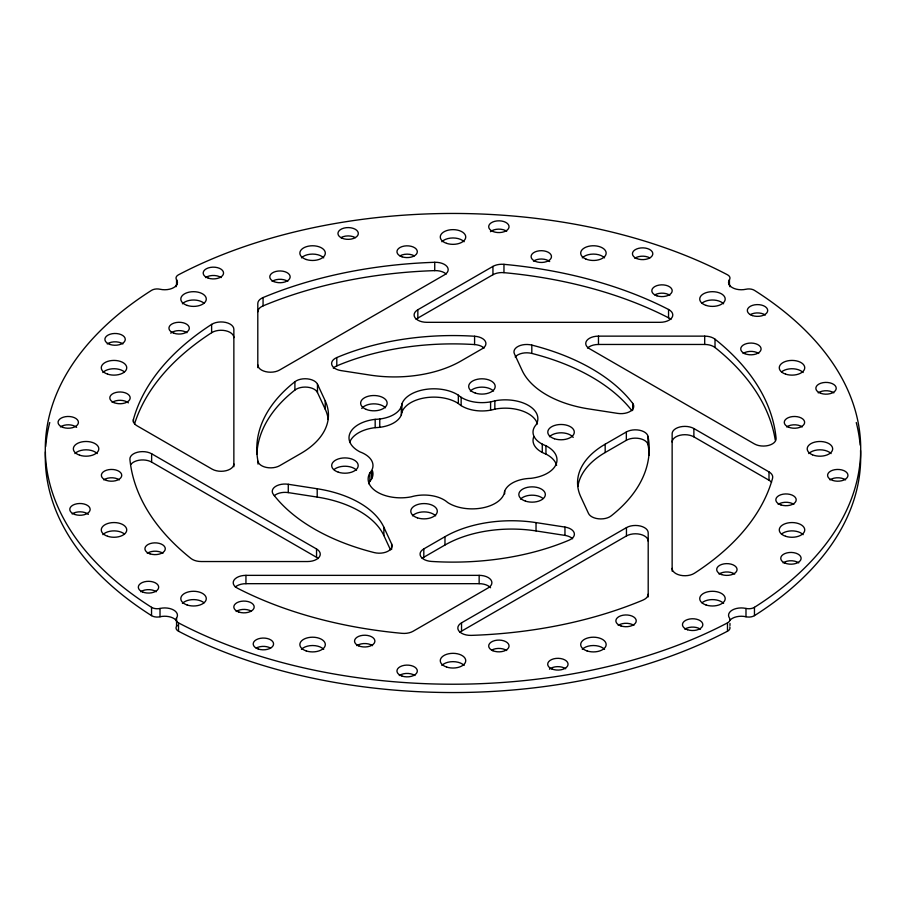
<?xml version="1.0" encoding="UTF-8"?>
<svg xmlns="http://www.w3.org/2000/svg" width="906" height="906" viewBox="0 0 906 906"><rect width="100%" height="100%" fill="white"/><g stroke="black" fill="none" stroke-linecap="round" stroke-linejoin="round"><path stroke-width="1.36" d="M417.836 309.761L492.943 266.398A12.741 7.361 0 0 1 503.963 264.337A323.612 186.84 0 0 1 668.549 309.478A12.741 7.361 0 0 1 671.958 317.587A12.741 7.361 0 0 1 660.055 322.321L426.851 322.321A12.741 7.361 0 0 1 415.073 317.78A12.741 7.361 0 0 1 417.836 309.761L417.836 318.085A12.741 7.361 0 0 0 416.126 319.308M417.836 318.085L492.943 274.722A12.741 7.361 0 0 1 503.963 272.661A323.612 186.84 0 0 1 668.549 317.802A12.741 7.361 0 0 1 670.938 319.456M423.804 548.911L444.971 536.692A94.281 54.428 0 0 1 536.035 522.603L564.959 527.077A12.741 7.361 0 0 1 574.178 532.83A12.741 7.361 0 0 1 569.206 540.112A196.206 113.273 0 0 1 431.415 561.426A12.741 7.361 0 0 1 420.792 556.556A12.741 7.361 0 0 1 423.804 548.911L423.804 557.235A12.741 7.361 0 0 0 422.162 558.402M648.017 436.375A196.206 113.273 0 0 1 611.097 515.933A12.741 7.361 0 0 1 598.47 518.798A12.741 7.361 0 0 1 588.515 513.476L580.769 496.782A94.281 54.428 0 0 1 605.174 444.2L626.34 431.981A12.741 7.361 0 0 1 639.568 430.248A12.741 7.361 0 0 1 648.017 436.375L648.017 444.699A196.206 113.273 0 0 1 649.172 455.05M423.804 557.235L444.971 545.016A94.281 54.428 0 0 1 536.035 530.927L564.959 535.401A12.741 7.361 0 0 1 572.637 538.776M577.892 486.465A94.281 54.428 0 0 1 605.174 452.524L626.34 440.305A12.741 7.361 0 0 1 639.568 438.561A12.741 7.361 0 0 1 648.017 444.699M648.198 594.155A12.741 7.361 0 0 1 642.932 600.112A323.612 186.84 0 0 1 471.267 635.378A12.741 7.361 0 0 1 458.923 631.04A12.741 7.361 0 0 1 461.539 622.83L626.454 527.62A12.741 7.361 0 0 1 640.338 526.024A12.741 7.361 0 0 1 648.198 532.83L648.198 596.929M459.795 632.411A12.741 7.361 0 0 1 461.539 631.154L626.454 535.944A12.741 7.361 0 0 1 640.338 534.347A12.741 7.361 0 0 1 648.198 541.142M598.47 336.137L704.698 336.137A12.741 7.361 0 0 1 715.015 339.184A323.612 186.84 0 0 1 776.091 438.289A12.741 7.361 0 0 1 768.582 445.424A12.741 7.361 0 0 1 754.37 443.906L589.455 348.697A12.741 7.361 0 0 1 586.703 340.679A12.741 7.361 0 0 1 598.47 336.137L598.47 344.461A12.741 7.361 0 0 0 587.507 348.074M598.47 344.461L704.698 344.461A12.741 7.361 0 0 1 715.015 347.508A323.612 186.84 0 0 1 775.253 440.044M245.945 575.355L479.149 575.355A12.741 7.361 0 0 1 490.927 579.897A12.741 7.361 0 0 1 488.164 587.915L413.057 631.278A12.741 7.361 0 0 1 402.038 633.339A323.612 186.84 0 0 1 237.451 588.198A12.741 7.361 0 0 1 234.042 580.089A12.741 7.361 0 0 1 245.945 575.355L245.945 583.679A12.741 7.361 0 0 0 235.311 586.986M245.945 583.679L479.149 583.679A12.741 7.361 0 0 1 490.554 587.756M391.619 543.94A12.741 7.361 0 0 1 387.609 551.426A12.741 7.361 0 0 1 374.189 552.581A196.206 113.273 0 0 1 273.318 494.336A12.741 7.361 0 0 1 275.322 486.59A12.741 7.361 0 0 1 288.278 484.28L317.202 488.753A94.281 54.428 0 0 1 383.872 527.247L391.619 543.94L391.619 549.489M274.291 495.707A12.741 7.361 0 0 1 288.278 492.604L317.202 497.077A94.281 54.428 0 0 1 383.872 535.559L390.509 549.874M672.139 571.154L672.139 433.736A12.741 7.361 0 0 1 679.998 426.941A12.741 7.361 0 0 1 693.883 428.538L769.001 471.901A12.741 7.361 0 0 1 772.569 478.266A323.612 186.84 0 0 1 694.381 573.283A12.741 7.361 0 0 1 680.338 575.253A12.741 7.361 0 0 1 672.139 568.379M672.139 442.06A12.741 7.361 0 0 1 679.998 435.265A12.741 7.361 0 0 1 693.883 436.862L769.001 480.225A12.741 7.361 0 0 1 771.55 482.332M151.63 453.77L316.545 548.979A12.741 7.361 0 0 1 319.297 556.997A12.741 7.361 0 0 1 307.53 561.539L201.302 561.539A12.741 7.361 0 0 1 190.985 558.492A323.612 186.84 0 0 1 129.909 459.387A12.741 7.361 0 0 1 137.418 452.264A12.741 7.361 0 0 1 151.63 453.77L151.63 462.094L316.545 557.303A12.741 7.361 0 0 1 318.255 558.526M257.984 464.076L257.984 461.301A196.206 113.273 0 0 1 294.903 381.743A12.741 7.361 0 0 1 307.53 378.878A12.741 7.361 0 0 1 317.485 384.201L325.231 400.894L325.231 409.218A94.281 54.428 0 0 1 328.21 419.501M317.485 384.201L317.485 392.525L325.231 409.218M769.001 471.901L769.001 480.225M177.191 622.116A12.741 7.361 0 0 0 160.011 616.76A7.644 4.417 0 0 1 151.54 615.638L151.54 607.314A407.7 235.379 0 0 1 151.54 290.362A7.644 4.417 0 0 1 160.011 289.24A12.741 7.361 0 0 0 173.726 287.598A12.741 7.361 0 0 0 176.557 279.682A7.644 4.417 0 0 1 178.516 274.79A407.7 235.379 0 0 1 727.484 274.79A7.644 4.417 0 0 1 729.443 279.682A12.741 7.361 0 0 0 732.275 287.598A12.741 7.361 0 0 0 745.989 289.24A7.644 4.417 0 0 1 754.46 290.362A407.7 235.379 0 0 1 754.46 607.314L754.46 615.638A7.644 4.417 0 0 1 745.989 616.76A12.741 7.361 0 0 0 729.692 620.553M754.46 607.314A7.644 4.417 0 0 1 745.989 608.447L745.989 616.76M729.964 623.441L729.964 625.514M729.443 279.682L729.443 285.231M745.989 608.447A12.741 7.361 0 0 0 732.275 610.078A12.741 7.361 0 0 0 729.443 617.994A7.644 4.417 0 0 1 727.484 622.886L727.484 631.21A407.7 235.379 0 0 1 178.516 631.21A7.644 4.417 0 0 1 176.557 626.318L176.557 617.994A12.741 7.361 0 0 0 173.726 610.078A12.741 7.361 0 0 0 160.011 608.447A7.644 4.417 0 0 1 151.54 607.314M715.015 339.184L715.015 347.508M704.698 336.137L704.698 344.461M693.883 428.538L693.883 436.862M668.549 309.478L668.549 317.802M632.682 403.34A12.741 7.361 0 0 1 630.678 411.086A12.741 7.361 0 0 1 617.722 413.396L588.798 408.923A94.281 54.428 0 0 1 522.128 370.441L514.381 353.736A12.741 7.361 0 0 1 518.391 346.262A12.741 7.361 0 0 1 531.811 345.095A196.206 113.273 0 0 1 632.682 403.34L632.682 410.271M626.454 527.62L626.454 535.944M626.34 431.981L626.34 440.305M605.174 444.2L605.174 452.524M564.959 527.077L564.959 535.401M545.944 445.752A32.616 18.833 0 0 1 555.888 464.755A32.616 18.833 0 0 1 530.825 478.345A28.029 16.183 0 0 0 504.098 493.77A32.616 18.833 0 0 1 480.565 508.232A32.616 18.833 0 0 1 447.655 502.502A28.029 16.183 0 0 0 411.154 496.85A32.616 18.833 0 0 1 377.689 492.32A32.616 18.833 0 0 1 369.841 473A28.029 16.183 0 0 0 360.056 451.924A32.616 18.833 0 0 1 350.112 432.921A32.616 18.833 0 0 1 375.175 419.342A28.029 16.183 0 0 0 401.902 403.906A32.616 18.833 0 0 1 425.435 389.444A32.616 18.833 0 0 1 458.345 395.175A28.029 16.183 0 0 0 494.846 400.826A32.616 18.833 0 0 1 528.311 405.356A32.616 18.833 0 0 1 536.159 424.676A28.029 16.183 0 0 0 545.944 445.752L545.944 454.076A32.616 18.833 0 0 1 556.624 465.367M542.275 444.133L542.275 452.456M536.035 522.603L536.035 530.927M531.811 345.095L531.811 353.419A196.206 113.273 0 0 1 631.958 410.712M504.687 491.12L504.687 493.895M503.963 264.337L503.963 272.661M494.846 400.826L494.846 409.15A32.616 18.833 0 0 1 537.451 424.008M492.943 266.398L492.943 274.722M490.588 401.856L490.588 410.169M479.149 575.355L479.149 583.679M474.585 336.251A12.741 7.361 0 0 1 485.208 341.12A12.741 7.361 0 0 1 482.196 348.765L461.029 360.984A94.281 54.428 0 0 1 369.965 375.073L341.041 370.599A12.741 7.361 0 0 1 331.822 364.858A12.741 7.361 0 0 1 336.794 357.564A196.206 113.273 0 0 1 474.585 336.251L474.585 344.574A12.741 7.361 0 0 1 484.098 348.085M461.539 622.83L461.539 631.154M461.143 397.292L461.143 405.616M458.345 395.175L458.345 403.498A28.029 16.183 0 0 0 494.846 409.15M444.971 536.692L444.971 545.016M257.802 367.632L257.802 303.521A12.741 7.361 0 0 1 263.068 297.564A323.612 186.84 0 0 1 434.733 262.298L434.733 270.622A12.741 7.361 0 0 1 446.205 274.02M401.902 403.906L401.902 412.23A28.029 16.183 0 0 1 375.175 427.655A32.616 18.833 0 0 0 349.625 442.468M401.313 406.556L401.313 414.88M383.872 527.247L383.872 535.559M379.761 419.002L379.761 427.315M375.175 419.342L375.175 427.655M371.619 470.542L371.619 478.855M369.841 473L369.841 481.324A32.616 18.833 0 0 0 368.719 483.759M336.794 357.564L336.794 365.888A12.741 7.361 0 0 0 333.283 368.164M317.202 488.753L317.202 497.077M316.545 548.979L316.545 557.303M294.903 381.743L294.903 390.067A196.206 113.273 0 0 0 256.874 454.031M288.278 484.28L288.278 492.604M263.068 297.564L263.068 305.888A12.741 7.361 0 0 0 257.802 311.845M233.861 466.715L233.861 329.297A12.741 7.361 0 0 0 225.662 322.423A12.741 7.361 0 0 0 211.619 324.393A323.612 186.84 0 0 0 133.431 419.41L133.431 422.185M211.619 324.393L211.619 332.717A323.612 186.84 0 0 0 134.575 423.838M176.557 617.994A7.644 4.417 0 0 0 178.516 622.886L178.516 631.21M176.557 279.682L176.557 285.231M160.011 608.447L160.011 616.76M860.53 450.475A407.7 235.379 0 0 1 754.46 615.638M151.54 615.638A407.7 235.379 0 0 1 45.402 451.811M45.719 446.454A407.7 235.379 0 0 1 49.739 422.536M856.261 422.536A407.7 235.379 0 0 1 860.168 445.118M728.911 284.122A7.644 4.417 0 0 1 729.953 286.738M176.047 286.738A7.644 4.417 0 0 1 177.089 284.122M177.1 625.333A12.741 7.361 0 0 1 176.557 626.318M729.783 626.929A7.644 4.417 0 0 1 727.484 631.21M549.466 436.737A13.25 7.644 0 0 1 561.697 432.808A13.25 7.644 0 0 1 573.215 437.405M520.508 499.115A13.25 7.644 0 0 1 543.011 498.493M412.457 515.831A13.25 7.644 0 0 1 424.053 511.89A13.25 7.644 0 0 1 435.639 515.831M334.031 469.546A13.25 7.644 0 0 1 356.534 470.169M361.743 408.459A13.25 7.644 0 0 1 373.249 403.85A13.25 7.644 0 0 1 385.492 407.779M634.789 258.289A10.193 5.889 0 0 1 649.828 257.904M582.275 257.87A12.741 7.361 0 0 1 593.419 254.088A12.741 7.361 0 0 1 604.562 257.87M533.464 261.132A10.193 5.889 0 0 1 549.693 261.562M750.293 314.642A10.193 5.889 0 0 1 765.332 315.039M701.957 303.193A12.741 7.361 0 0 1 723.6 303.793M654.8 294.88A10.193 5.889 0 0 1 669.828 295.277M818.209 392.842A10.193 5.889 0 0 1 833.86 392.842M781.504 371.924A12.741 7.361 0 0 1 803.135 372.525M743.079 353.487A10.193 5.889 0 0 1 758.73 353.487M829.941 479.874A10.193 5.889 0 0 1 845.592 479.874M808.786 453.589A12.741 7.361 0 0 1 819.93 449.806A12.741 7.361 0 0 1 831.074 453.589M786.623 426.907A10.193 5.889 0 0 1 802.274 426.907M783.101 562.864A10.193 5.889 0 0 1 798.752 562.864M781.504 534.064A12.741 7.361 0 0 1 803.135 534.665M778.186 504.37A10.193 5.889 0 0 1 793.837 504.37M684.811 629.194A10.193 5.889 0 0 1 700.463 629.194M701.957 602.796A12.741 7.361 0 0 1 723.6 603.385M719.047 574.064A10.193 5.889 0 0 1 734.698 574.064M549.466 669.194A10.193 5.889 0 0 1 565.695 668.753M582.275 649.308A12.741 7.361 0 0 1 593.419 645.525A12.741 7.361 0 0 1 604.562 649.308M618.22 625.389A10.193 5.889 0 0 1 633.872 625.389M399.308 675.536A10.193 5.889 0 0 1 414.959 675.536M441.856 665.434A12.741 7.361 0 0 1 453 661.652A12.741 7.361 0 0 1 464.144 665.434M491.664 650.134A10.193 5.889 0 0 1 506.692 650.519M256.171 648.096A10.193 5.889 0 0 1 270.588 648.096M301.438 649.308A12.741 7.361 0 0 1 312.581 645.525A12.741 7.361 0 0 1 323.725 649.308M356.885 645.65A10.193 5.889 0 0 1 372.536 645.65M140.668 591.743A10.193 5.889 0 0 1 156.319 591.743M182.4 603.385A12.741 7.361 0 0 1 204.043 602.796M236.172 611.505A10.193 5.889 0 0 1 251.2 611.12M72.14 513.94A10.193 5.889 0 0 1 88.369 514.37M102.865 534.665A12.741 7.361 0 0 1 124.496 534.064M147.27 553.294A10.193 5.889 0 0 1 162.921 553.294M60.408 426.907A10.193 5.889 0 0 1 76.636 427.349M74.926 453.589A12.741 7.361 0 0 1 86.07 449.806A12.741 7.361 0 0 1 97.214 453.589M103.726 479.874A10.193 5.889 0 0 1 119.377 479.874M107.248 343.918A10.193 5.889 0 0 1 122.899 343.918M102.865 372.525A12.741 7.361 0 0 1 124.496 371.924M112.163 402.411A10.193 5.889 0 0 1 128.392 402.853M205.537 277.587A10.193 5.889 0 0 1 221.189 277.587M182.4 303.793A12.741 7.361 0 0 1 204.043 303.193M170.724 333.159A10.193 5.889 0 0 1 186.953 332.717M340.928 237.632A10.193 5.889 0 0 1 355.333 237.632M301.438 257.87A12.741 7.361 0 0 1 312.581 254.088A12.741 7.361 0 0 1 323.725 257.87M272.128 281.392A10.193 5.889 0 0 1 287.78 281.392M490.463 231.687A10.193 5.889 0 0 1 506.692 231.245M441.856 241.743A12.741 7.361 0 0 1 453 237.961A12.741 7.361 0 0 1 464.144 241.743M399.931 255.866A10.193 5.889 0 0 1 414.336 255.866M470.361 391.064A13.25 7.644 0 0 1 481.947 387.134A13.25 7.644 0 0 1 493.544 391.064M545.944 454.076A28.029 16.183 0 0 1 533.861 436.533M401.902 412.23A32.616 18.833 0 0 1 425.435 397.768A32.616 18.833 0 0 1 458.345 403.498M372.479 470.848A28.029 16.183 0 0 1 369.841 481.324M263.068 305.888A323.612 186.84 0 0 1 434.733 270.622M130.849 464.484A12.741 7.361 0 0 1 151.63 462.094M211.619 332.717A12.741 7.361 0 0 1 225.662 330.747A12.741 7.361 0 0 1 233.861 337.621M336.794 365.888A196.206 113.273 0 0 1 474.585 344.574M294.903 390.067A12.741 7.361 0 0 1 307.53 387.202A12.741 7.361 0 0 1 317.485 392.525M515.186 356.998A12.741 7.361 0 0 1 531.811 353.419M727.484 622.886A407.7 235.379 0 0 1 178.516 622.886M133.431 419.41A12.741 7.361 0 0 0 136.999 425.775L212.117 469.138A12.741 7.361 0 0 0 226.002 470.735A12.741 7.361 0 0 0 233.861 463.94M434.733 262.298A12.741 7.361 0 0 1 447.077 266.636A12.741 7.361 0 0 1 444.461 274.846L279.546 370.056A12.741 7.361 0 0 1 265.662 371.653A12.741 7.361 0 0 1 257.802 364.858M257.984 461.301A12.741 7.361 0 0 0 266.432 467.439A12.741 7.361 0 0 0 279.66 465.695L300.826 453.476A94.281 54.428 0 0 0 325.231 400.894M525.469 501.131A13.25 7.644 0 0 0 545.344 494.506A13.25 7.644 0 0 0 525.469 487.881A13.25 7.644 0 0 0 525.469 501.131M338.323 472.185A13.25 7.644 0 0 0 358.198 465.559A13.25 7.644 0 0 0 338.323 458.934A13.25 7.644 0 0 0 338.323 472.185M366.126 409.365A13.25 7.644 0 0 0 387.077 403.963A13.25 7.644 0 0 0 368.493 396.182A13.25 7.644 0 0 0 366.126 409.365M636.635 258.504A10.193 5.889 0 0 0 652.762 254.348A10.193 5.889 0 0 0 638.458 248.369A10.193 5.889 0 0 0 636.635 258.504M306.217 650.927A12.741 7.361 0 0 0 325.322 644.562A12.741 7.361 0 0 0 306.217 638.186A12.741 7.361 0 0 0 306.217 650.927M535.31 261.347A10.193 5.889 0 0 0 551.426 257.191A10.193 5.889 0 0 0 537.133 251.2A10.193 5.889 0 0 0 535.31 261.347M752.41 315.582A10.193 5.889 0 0 0 767.699 310.486A10.193 5.889 0 0 0 752.41 305.39A10.193 5.889 0 0 0 752.41 315.582M706.091 305.413A12.741 7.361 0 0 0 725.196 299.037A12.741 7.361 0 0 0 706.091 292.672A12.741 7.361 0 0 0 706.091 305.413M656.907 295.82A10.193 5.889 0 0 0 672.195 290.724A10.193 5.889 0 0 0 656.907 285.628A10.193 5.889 0 0 0 656.907 295.82M820.938 393.385A10.193 5.889 0 0 0 836.227 388.289A10.193 5.889 0 0 0 820.938 383.193A10.193 5.889 0 0 0 820.938 393.385M785.627 374.144A12.741 7.361 0 0 0 804.743 367.768A12.741 7.361 0 0 0 785.627 361.403A12.741 7.361 0 0 0 785.627 374.144M744.925 353.702A10.193 5.889 0 0 0 761.04 349.546A10.193 5.889 0 0 0 746.748 343.567A10.193 5.889 0 0 0 744.925 353.702M832.671 480.418A10.193 5.889 0 0 0 847.959 475.322A10.193 5.889 0 0 0 832.671 470.225A10.193 5.889 0 0 0 832.671 480.418M812.456 454.801A12.741 7.361 0 0 0 832.603 449.603A12.741 7.361 0 0 0 814.732 442.128A12.741 7.361 0 0 0 812.456 454.801M788.469 427.122A10.193 5.889 0 0 0 804.585 422.966A10.193 5.889 0 0 0 790.292 416.987A10.193 5.889 0 0 0 788.469 427.122M784.947 563.079A10.193 5.889 0 0 0 801.063 558.923A10.193 5.889 0 0 0 786.77 552.943A10.193 5.889 0 0 0 784.947 563.079M785.627 536.284A12.741 7.361 0 0 0 804.743 529.908A12.741 7.361 0 0 0 785.627 523.543A12.741 7.361 0 0 0 785.627 536.284M780.915 504.914A10.193 5.889 0 0 0 796.204 499.818A10.193 5.889 0 0 0 780.915 494.721A10.193 5.889 0 0 0 780.915 504.914M687.541 629.738A10.193 5.889 0 0 0 702.83 624.642A10.193 5.889 0 0 0 687.541 619.545A10.193 5.889 0 0 0 687.541 629.738M706.091 605.004A12.741 7.361 0 0 0 725.196 598.64A12.741 7.361 0 0 0 706.091 592.264A12.741 7.361 0 0 0 706.091 605.004M721.776 574.608A10.193 5.889 0 0 0 737.065 569.512A10.193 5.889 0 0 0 721.776 564.415A10.193 5.889 0 0 0 721.776 574.608M551.89 668.968A10.193 5.889 0 0 0 568.005 664.811A10.193 5.889 0 0 0 553.713 658.832A10.193 5.889 0 0 0 551.89 668.968M587.043 650.927A12.741 7.361 0 0 0 606.159 644.562A12.741 7.361 0 0 0 587.043 638.186A12.741 7.361 0 0 0 587.043 650.927M620.95 625.933A10.193 5.889 0 0 0 636.238 620.837A10.193 5.889 0 0 0 620.95 615.74A10.193 5.889 0 0 0 620.95 625.933M402.038 676.08A10.193 5.889 0 0 0 417.326 670.984A10.193 5.889 0 0 0 402.038 665.887A10.193 5.889 0 0 0 402.038 676.08M446.635 667.054A12.741 7.361 0 0 0 465.741 660.689A12.741 7.361 0 0 0 446.635 654.313A12.741 7.361 0 0 0 446.635 667.054M492.887 650.735A10.193 5.889 0 0 0 509.002 646.578A10.193 5.889 0 0 0 494.71 640.599A10.193 5.889 0 0 0 492.887 650.735M258.289 649.036A10.193 5.889 0 0 0 273.578 643.94A10.193 5.889 0 0 0 258.289 638.843A10.193 5.889 0 0 0 258.289 649.036M585.944 259.071A12.741 7.361 0 0 0 606.091 253.884A12.741 7.361 0 0 0 588.221 246.398A12.741 7.361 0 0 0 585.944 259.071M358.731 645.865A10.193 5.889 0 0 0 374.846 641.708A10.193 5.889 0 0 0 360.554 635.729A10.193 5.889 0 0 0 358.731 645.865M142.514 591.958A10.193 5.889 0 0 0 158.629 587.801A10.193 5.889 0 0 0 144.337 581.822A10.193 5.889 0 0 0 142.514 591.958M187.168 605.004A12.741 7.361 0 0 0 206.285 598.64A12.741 7.361 0 0 0 187.168 592.264A12.741 7.361 0 0 0 187.168 605.004M238.901 612.06A10.193 5.889 0 0 0 254.19 606.963A10.193 5.889 0 0 0 238.901 601.867A10.193 5.889 0 0 0 238.901 612.06M74.87 514.483A10.193 5.889 0 0 0 90.158 509.387A10.193 5.889 0 0 0 74.87 504.291A10.193 5.889 0 0 0 74.87 514.483M107.633 536.284A12.741 7.361 0 0 0 126.738 529.908A12.741 7.361 0 0 0 107.633 523.543A12.741 7.361 0 0 0 107.633 536.284M150 553.838A10.193 5.889 0 0 0 165.288 548.742A10.193 5.889 0 0 0 150 543.645A10.193 5.889 0 0 0 150 553.838M63.137 427.451A10.193 5.889 0 0 0 78.426 422.355A10.193 5.889 0 0 0 63.137 417.258A10.193 5.889 0 0 0 63.137 427.451M79.705 455.208A12.741 7.361 0 0 0 98.811 448.844A12.741 7.361 0 0 0 79.705 442.468A12.741 7.361 0 0 0 79.705 455.208M106.455 480.418A10.193 5.889 0 0 0 121.744 475.322A10.193 5.889 0 0 0 106.455 470.225A10.193 5.889 0 0 0 106.455 480.418M109.977 344.461A10.193 5.889 0 0 0 125.266 339.365A10.193 5.889 0 0 0 109.977 334.269A10.193 5.889 0 0 0 109.977 344.461M107.633 374.144A12.741 7.361 0 0 0 126.738 367.768A12.741 7.361 0 0 0 107.633 361.403A12.741 7.361 0 0 0 107.633 374.144M114.009 402.626A10.193 5.889 0 0 0 130.124 398.47A10.193 5.889 0 0 0 115.832 392.491A10.193 5.889 0 0 0 114.009 402.626M208.267 278.131A10.193 5.889 0 0 0 223.556 273.034A10.193 5.889 0 0 0 208.267 267.938A10.193 5.889 0 0 0 208.267 278.131M187.168 305.413A12.741 7.361 0 0 0 206.285 299.037A12.741 7.361 0 0 0 187.168 292.672A12.741 7.361 0 0 0 187.168 305.413M174.031 333.261A10.193 5.889 0 0 0 189.32 328.165A10.193 5.889 0 0 0 174.031 323.068A10.193 5.889 0 0 0 174.031 333.261M342.151 238.233A10.193 5.889 0 0 0 358.266 234.076A10.193 5.889 0 0 0 343.974 228.097A10.193 5.889 0 0 0 342.151 238.233M306.217 259.49A12.741 7.361 0 0 0 325.322 253.125A12.741 7.361 0 0 0 306.217 246.749A12.741 7.361 0 0 0 306.217 259.49M273.974 281.607A10.193 5.889 0 0 0 290.101 277.451A10.193 5.889 0 0 0 275.798 271.472A10.193 5.889 0 0 0 273.974 281.607M492.887 231.46A10.193 5.889 0 0 0 509.002 227.304A10.193 5.889 0 0 0 494.71 221.324A10.193 5.889 0 0 0 492.887 231.46M446.635 243.363A12.741 7.361 0 0 0 465.741 236.998A12.741 7.361 0 0 0 446.635 230.622A12.741 7.361 0 0 0 446.635 243.363M402.038 256.806A10.193 5.889 0 0 0 417.326 251.709A10.193 5.889 0 0 0 402.038 246.613A10.193 5.889 0 0 0 402.038 256.806M475.322 393.079A13.25 7.644 0 0 0 495.197 386.454A13.25 7.644 0 0 0 475.322 379.829A13.25 7.644 0 0 0 475.322 393.079M417.428 517.847A13.25 7.644 0 0 0 437.304 511.222A13.25 7.644 0 0 0 417.428 504.597A13.25 7.644 0 0 0 417.428 517.847M554.427 438.753A13.25 7.644 0 0 0 574.302 432.128A13.25 7.644 0 0 0 554.427 425.503A13.25 7.644 0 0 0 554.427 438.753"/></g></svg>
